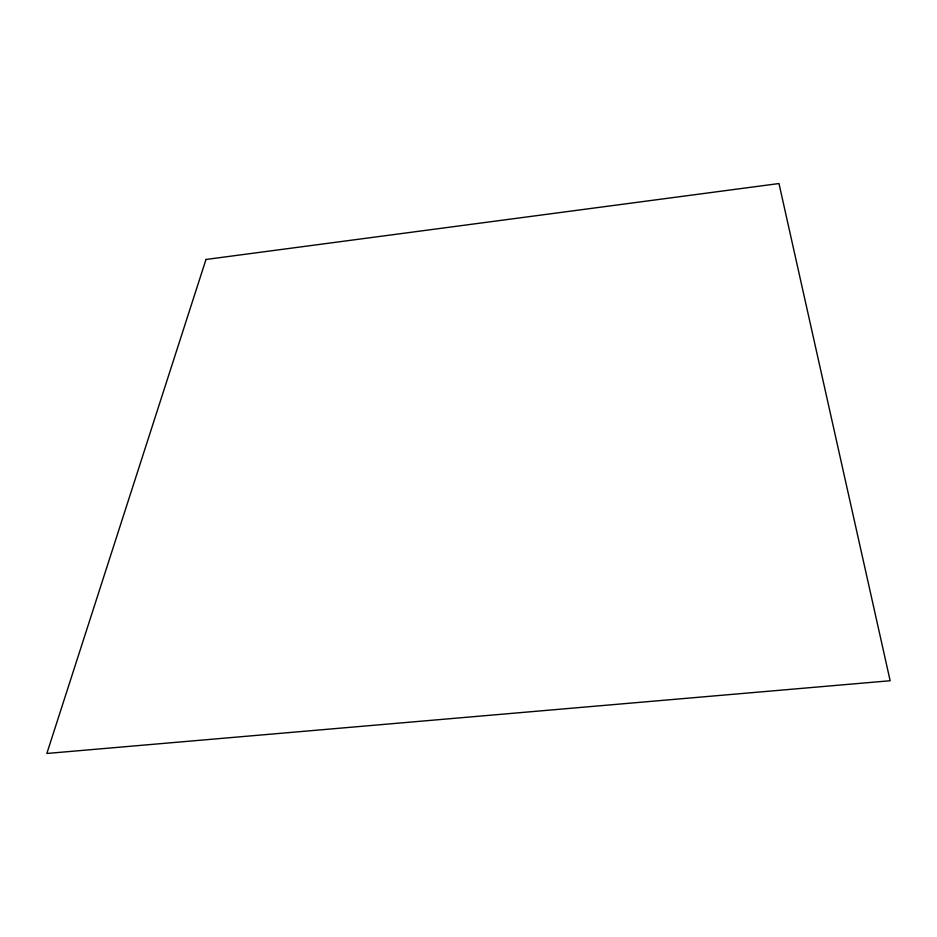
<?xml version="1.0" encoding="UTF-8"?>
<svg xmlns="http://www.w3.org/2000/svg" width="937" height="937" viewBox="0 0 937 937"><rect width="100%" height="100%" fill="white"/><g stroke="black" fill="none" stroke-linecap="round" stroke-linejoin="round"><path stroke-width="1.41" d="M205.988 259.467L46.85 753.465L890.15 680.742L778.975 183.535L205.988 259.467"/></g></svg>
